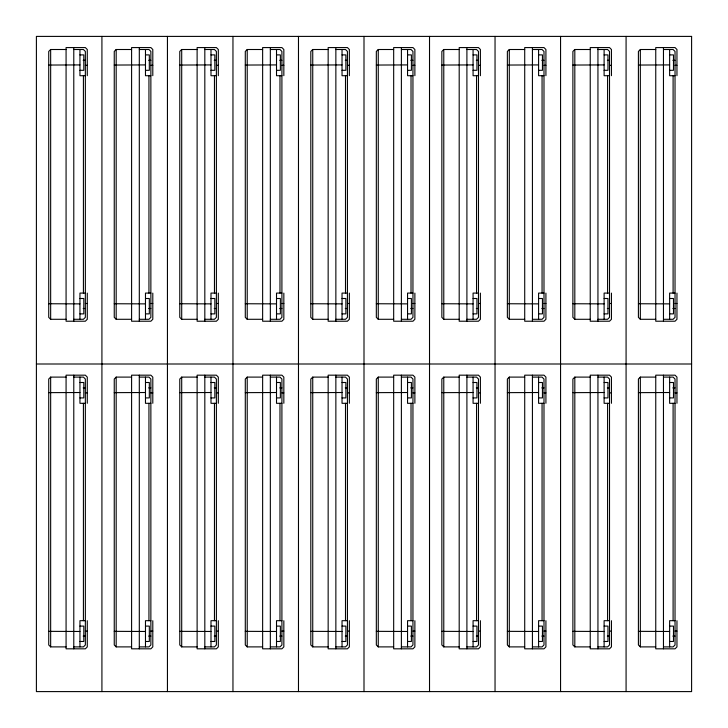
<?xml version="1.0" encoding="UTF-8"?>
<svg xmlns="http://www.w3.org/2000/svg" width="728" height="728" viewBox="0 0 728 728"><rect width="100%" height="100%" fill="white"/><g stroke="black" fill="none" stroke-linecap="round" stroke-linejoin="round"><path stroke-width="1.09" d="M66.075 49.504L50.66 49.504L48.73 51.433L48.73 317.363L50.66 319.292L66.075 319.292M131.595 49.504L116.18 49.504L114.251 51.433L114.251 317.363L116.18 319.292L131.595 319.292M197.115 49.504L181.7 49.504L179.771 51.433L179.771 317.363L181.7 319.292L197.115 319.292M262.635 49.504L247.22 49.504L245.291 51.433L245.291 317.363L247.22 319.292L262.635 319.292M328.155 49.504L312.74 49.504L310.811 51.433L310.811 317.363L312.74 319.292L328.155 319.292M66.075 377.104L50.66 377.104L48.73 379.033L48.73 644.962L50.66 646.892L66.075 646.892M393.675 49.504L378.26 49.504L376.331 51.433L376.331 317.363L378.26 319.292L393.675 319.292M131.595 377.104L116.18 377.104L114.251 379.033L114.251 644.962L116.18 646.892L131.595 646.892M459.195 49.504L443.78 49.504L441.851 51.433L441.851 317.363L443.78 319.292L459.195 319.292M197.115 377.104L181.7 377.104L179.771 379.033L179.771 644.962L181.7 646.892L197.115 646.892M524.715 49.504L509.3 49.504L507.37 51.433L507.37 317.363L509.3 319.292L524.715 319.292M262.635 377.104L247.22 377.104L245.291 379.033L245.291 644.962L247.22 646.892L262.635 646.892M590.235 49.504L574.82 49.504L572.89 51.433L572.89 317.363L574.82 319.292L590.235 319.292M328.155 377.104L312.74 377.104L310.811 379.033L310.811 644.962L312.74 646.892L328.155 646.892M655.755 49.504L640.34 49.504L638.41 51.433L638.41 317.363L640.34 319.292L655.755 319.292M393.675 377.104L378.26 377.104L376.331 379.033L376.331 644.962L378.26 646.892L393.675 646.892M459.195 377.104L443.78 377.104L441.851 379.033L441.851 644.962L443.78 646.892L459.195 646.892M524.715 377.104L509.3 377.104L507.37 379.033L507.37 644.962L509.3 646.892L524.715 646.892M590.235 377.104L574.82 377.104L572.89 379.033L572.89 644.962L574.82 646.892L590.235 646.892M655.755 377.104L640.34 377.104L638.41 379.033L638.41 644.962L640.34 646.892L655.755 646.892M48.73 65.047L79.953 64.919M114.251 65.047L145.473 64.919M179.771 65.047L210.993 64.919M245.291 65.047L276.513 64.919M310.811 65.047L342.033 64.919M376.331 65.047L407.553 64.919M441.851 65.047L473.073 64.919M507.37 65.047L538.593 64.919M572.89 65.047L604.113 64.919M638.41 65.047L669.633 64.919M48.73 392.647L79.953 392.519M114.251 392.647L145.473 392.519M179.771 392.647L210.993 392.519M245.291 392.647L276.513 392.519M310.811 392.647L342.033 392.519M376.331 392.647L407.553 392.519M441.851 392.647L473.073 392.519M507.37 392.647L538.593 392.519M572.89 392.647L604.113 392.519M638.41 392.647L669.633 392.519M73.783 49.504L83.42 49.504L85.349 51.433L85.349 317.363L83.42 319.292L73.783 319.292M139.303 49.504L148.94 49.504L150.869 51.433L150.869 317.363L148.94 319.292L139.303 319.292M204.823 49.504L214.46 49.504L216.389 51.433L216.389 317.363L214.46 319.292L204.823 319.292M270.343 49.504L279.98 49.504L281.909 51.433L281.909 317.363L279.98 319.292L270.343 319.292M335.863 49.504L345.5 49.504L347.429 51.433L347.429 317.363L345.5 319.292L335.863 319.292M401.383 49.504L411.02 49.504L412.949 51.433L412.949 317.363L411.02 319.292L401.383 319.292M466.903 49.504L476.54 49.504L478.469 51.433L478.469 317.363L476.54 319.292L466.903 319.292M532.423 49.504L542.06 49.504L543.989 51.433L543.989 317.363L542.06 319.292L532.423 319.292M597.943 49.504L607.58 49.504L609.509 51.433L609.509 317.363L607.58 319.292L597.943 319.292M663.463 49.504L673.1 49.504L675.029 51.433L675.029 317.363L673.1 319.292L663.463 319.292M79.953 54.9L83.802 54.9L83.802 70.316L79.953 70.316M145.473 54.9L149.322 54.9L149.322 70.316L145.473 70.316M210.993 54.9L214.842 54.9L214.842 70.316L210.993 70.316M276.513 54.9L280.362 54.9L280.362 70.316L276.513 70.316M342.033 54.9L345.882 54.9L345.882 70.316L342.033 70.316M407.553 54.9L411.402 54.9L411.402 70.316L407.553 70.316M473.073 54.9L476.922 54.9L476.922 70.316L473.073 70.316M538.593 54.9L542.442 54.9L542.442 70.316L538.593 70.316M604.113 54.9L607.962 54.9L607.962 70.316L604.113 70.316M669.633 54.9L673.482 54.9L673.482 70.316L669.633 70.316M83.192 60.297L85.349 60.297M148.712 60.297L150.869 60.297M214.232 60.297L216.389 60.297M279.752 60.297L281.909 60.297M345.272 60.297L347.429 60.297M410.792 60.297L412.949 60.297M476.312 60.297L478.469 60.297M541.832 60.297L543.989 60.297M607.352 60.297L609.509 60.297M672.872 60.297L675.029 60.297M85.349 65.302L87.278 65.302M150.869 65.302L152.798 65.302M216.389 65.302L218.318 65.302M281.909 65.302L283.838 65.302M347.429 65.302L349.358 65.302M412.949 65.302L414.878 65.302M478.469 65.302L480.398 65.302M543.989 65.302L545.918 65.302M609.509 65.302L611.438 65.302M675.029 65.302L676.958 65.302M85.349 75.712L79.953 75.712L79.953 49.504M150.869 75.712L145.473 75.712L145.473 49.504M216.389 75.712L210.993 75.712L210.993 49.504M281.909 75.712L276.513 75.712L276.513 49.504M347.429 75.712L342.033 75.712L342.033 49.504M412.949 75.712L407.553 75.712L407.553 49.504M478.469 75.712L473.073 75.712L473.073 49.504M543.989 75.712L538.593 75.712L538.593 49.504M609.509 75.712L604.113 75.712L604.113 49.504M675.029 75.712L669.633 75.712L669.633 49.504M85.349 293.084L79.953 293.084L79.953 319.292M150.869 293.084L145.473 293.084L145.473 319.292M216.389 293.084L210.993 293.084L210.993 319.292M281.909 293.084L276.513 293.084L276.513 319.292M347.429 293.084L342.033 293.084L342.033 319.292M412.949 293.084L407.553 293.084L407.553 319.292M478.469 293.084L473.073 293.084L473.073 319.292M543.989 293.084L538.593 293.084L538.593 319.292M609.509 293.084L604.113 293.084L604.113 319.292M675.029 293.084L669.633 293.084L669.633 319.292M79.953 298.498L83.802 298.498L83.802 313.877L79.953 313.877M145.473 298.498L149.322 298.498L149.322 313.877L145.473 313.877M210.993 298.498L214.842 298.498L214.842 313.877L210.993 313.877M276.513 298.498L280.362 298.498L280.362 313.877L276.513 313.877M342.033 298.498L345.882 298.498L345.882 313.877L342.033 313.877M407.553 298.498L411.402 298.498L411.402 313.877L407.553 313.877M473.073 298.498L476.922 298.498L476.922 313.877L473.073 313.877M538.593 298.498L542.442 298.498L542.442 313.877L538.593 313.877M604.113 298.498L607.962 298.498L607.962 313.877L604.113 313.877M669.633 298.498L673.482 298.498L673.482 313.877L669.633 313.877M85.349 303.494L87.278 303.494M150.869 303.494L152.798 303.494M216.389 303.494L218.318 303.494M281.909 303.494L283.838 303.494M347.429 303.494L349.358 303.494M412.949 303.494L414.878 303.494M478.469 303.494L480.398 303.494M543.989 303.494L545.918 303.494M609.509 303.494L611.438 303.494M675.029 303.494L676.958 303.494M79.953 303.876L48.73 303.749M145.473 303.876L114.251 303.749M210.993 303.876L179.771 303.749M276.513 303.876L245.291 303.749M342.033 303.876L310.811 303.749M407.553 303.876L376.331 303.749M473.073 303.876L441.851 303.749M538.593 303.876L507.37 303.749M604.113 303.876L572.89 303.749M669.633 303.876L638.41 303.749M83.192 308.499L85.349 308.499M148.712 308.499L150.869 308.499M214.232 308.499L216.389 308.499M279.752 308.499L281.909 308.499M345.272 308.499L347.429 308.499M410.792 308.499L412.949 308.499M476.312 308.499L478.469 308.499M541.832 308.499L543.989 308.499M607.352 308.499L609.509 308.499M672.872 308.499L675.029 308.499M36.4 364L691.6 364M73.783 377.104L83.42 377.104L85.349 379.033L85.349 644.962L83.42 646.892L73.783 646.892M139.303 377.104L148.94 377.104L150.869 379.033L150.869 644.962L148.94 646.892L139.303 646.892M204.823 377.104L214.46 377.104L216.389 379.033L216.389 644.962L214.46 646.892L204.823 646.892M270.343 377.104L279.98 377.104L281.909 379.033L281.909 644.962L279.98 646.892L270.343 646.892M335.863 377.104L345.5 377.104L347.429 379.033L347.429 644.962L345.5 646.892L335.863 646.892M401.383 377.104L411.02 377.104L412.949 379.033L412.949 644.962L411.02 646.892L401.383 646.892M466.903 377.104L476.54 377.104L478.469 379.033L478.469 644.962L476.54 646.892L466.903 646.892M532.423 377.104L542.06 377.104L543.989 379.033L543.989 644.962L542.06 646.892L532.423 646.892M597.943 377.104L607.58 377.104L609.509 379.033L609.509 644.962L607.58 646.892L597.943 646.892M663.463 377.104L673.1 377.104L675.029 379.033L675.029 644.962L673.1 646.892L663.463 646.892M79.953 382.5L83.802 382.5L83.802 397.916L79.953 397.916M145.473 382.5L149.322 382.5L149.322 397.916L145.473 397.916M210.993 382.5L214.842 382.5L214.842 397.916L210.993 397.916M276.513 382.5L280.362 382.5L280.362 397.916L276.513 397.916M342.033 382.5L345.882 382.5L345.882 397.916L342.033 397.916M407.553 382.5L411.402 382.5L411.402 397.916L407.553 397.916M473.073 382.5L476.922 382.5L476.922 397.916L473.073 397.916M538.593 382.5L542.442 382.5L542.442 397.916L538.593 397.916M604.113 382.5L607.962 382.5L607.962 397.916L604.113 397.916M669.633 382.5L673.482 382.5L673.482 397.916L669.633 397.916M83.192 387.897L85.349 387.897M148.712 387.897L150.869 387.897M214.232 387.897L216.389 387.897M279.752 387.897L281.909 387.897M345.272 387.897L347.429 387.897M410.792 387.897L412.949 387.897M476.312 387.897L478.469 387.897M541.832 387.897L543.989 387.897M607.352 387.897L609.509 387.897M672.872 387.897L675.029 387.897M85.349 392.902L87.278 392.902M150.869 392.902L152.798 392.902M216.389 392.902L218.318 392.902M281.909 392.902L283.838 392.902M347.429 392.902L349.358 392.902M412.949 392.902L414.878 392.902M478.469 392.902L480.398 392.902M543.989 392.902L545.918 392.902M609.509 392.902L611.438 392.902M675.029 392.902L676.958 392.902M85.349 403.312L79.953 403.312L79.953 377.104M150.869 403.312L145.473 403.312L145.473 377.104M216.389 403.312L210.993 403.312L210.993 377.104M281.909 403.312L276.513 403.312L276.513 377.104M347.429 403.312L342.033 403.312L342.033 377.104M412.949 403.312L407.553 403.312L407.553 377.104M478.469 403.312L473.073 403.312L473.073 377.104M543.989 403.312L538.593 403.312L538.593 377.104M609.509 403.312L604.113 403.312L604.113 377.104M675.029 403.312L669.633 403.312L669.633 377.104M85.349 620.684L79.953 620.684L79.953 646.892M150.869 620.684L145.473 620.684L145.473 646.892M216.389 620.684L210.993 620.684L210.993 646.892M281.909 620.684L276.513 620.684L276.513 646.892M347.429 620.684L342.033 620.684L342.033 646.892M412.949 620.684L407.553 620.684L407.553 646.892M478.469 620.684L473.073 620.684L473.073 646.892M543.989 620.684L538.593 620.684L538.593 646.892M609.509 620.684L604.113 620.684L604.113 646.892M675.029 620.684L669.633 620.684L669.633 646.892M79.953 626.098L83.802 626.098L83.802 641.477L79.953 641.477M145.473 626.098L149.322 626.098L149.322 641.477L145.473 641.477M210.993 626.098L214.842 626.098L214.842 641.477L210.993 641.477M276.513 626.098L280.362 626.098L280.362 641.477L276.513 641.477M342.033 626.098L345.882 626.098L345.882 641.477L342.033 641.477M407.553 626.098L411.402 626.098L411.402 641.477L407.553 641.477M473.073 626.098L476.922 626.098L476.922 641.477L473.073 641.477M538.593 626.098L542.442 626.098L542.442 641.477L538.593 641.477M604.113 626.098L607.962 626.098L607.962 641.477L604.113 641.477M669.633 626.098L673.482 626.098L673.482 641.477L669.633 641.477M85.349 631.094L87.278 631.094M150.869 631.094L152.798 631.094M216.389 631.094L218.318 631.094M281.909 631.094L283.838 631.094M347.429 631.094L349.358 631.094M412.949 631.094L414.878 631.094M478.469 631.094L480.398 631.094M543.989 631.094L545.918 631.094M609.509 631.094L611.438 631.094M675.029 631.094L676.958 631.094M79.953 631.476L48.73 631.349M145.473 631.476L114.251 631.349M210.993 631.476L179.771 631.349M276.513 631.476L245.291 631.349M342.033 631.476L310.811 631.349M407.553 631.476L376.331 631.349M473.073 631.476L441.851 631.349M538.593 631.476L507.37 631.349M604.113 631.476L572.89 631.349M669.633 631.476L638.41 631.349M83.192 636.099L85.349 636.099M148.712 636.099L150.869 636.099M214.232 636.099L216.389 636.099M279.752 636.099L281.909 636.099M345.272 636.099L347.429 636.099M410.792 636.099L412.949 636.099M476.312 636.099L478.469 636.099M541.832 636.099L543.989 636.099M607.352 636.099L609.509 636.099M672.872 636.099L675.029 636.099M676.958 75.694L676.958 49.504L675.029 47.575L655.755 47.575L655.755 321.221L675.029 321.221L676.958 319.292L676.958 293.102M676.958 403.294L676.958 377.104L675.029 375.175L655.755 375.175L655.755 648.821L675.029 648.821L676.958 646.892L676.958 620.702M673.1 75.712L673.1 293.084M673.1 403.312L673.1 620.684M663.463 47.575L663.463 321.221M663.463 375.175L663.463 648.821M640.34 49.504L640.34 319.292M640.34 377.104L640.34 646.892M626.08 36.4L626.08 691.6M611.438 75.694L611.438 49.504L609.509 47.575L590.235 47.575L590.235 321.221L609.509 321.221L611.438 319.292L611.438 293.102M611.438 403.294L611.438 377.104L609.509 375.175L590.235 375.175L590.235 648.821L609.509 648.821L611.438 646.892L611.438 620.702M607.58 75.712L607.58 293.084M607.58 403.312L607.58 620.684M597.943 47.575L597.943 321.221M597.943 375.175L597.943 648.821M574.82 49.504L574.82 319.292M574.82 377.104L574.82 646.892M560.56 36.4L560.56 691.6M545.918 75.694L545.918 49.504L543.989 47.575L524.715 47.575L524.715 321.221L543.989 321.221L545.918 319.292L545.918 293.102M545.918 403.294L545.918 377.104L543.989 375.175L524.715 375.175L524.715 648.821L543.989 648.821L545.918 646.892L545.918 620.702M542.06 75.712L542.06 293.084M542.06 403.312L542.06 620.684M532.423 47.575L532.423 321.221M532.423 375.175L532.423 648.821M509.3 49.504L509.3 319.292M509.3 377.104L509.3 646.892M495.04 36.4L495.04 691.6M480.398 75.694L480.398 49.504L478.469 47.575L459.195 47.575L459.195 321.221L478.469 321.221L480.398 319.292L480.398 293.102M480.398 403.294L480.398 377.104L478.469 375.175L459.195 375.175L459.195 648.821L478.469 648.821L480.398 646.892L480.398 620.702M476.54 75.712L476.54 293.084M476.54 403.312L476.54 620.684M466.903 47.575L466.903 321.221M466.903 375.175L466.903 648.821M443.78 49.504L443.78 319.292M443.78 377.104L443.78 646.892M429.52 36.4L429.52 691.6M414.878 75.694L414.878 49.504L412.949 47.575L393.675 47.575L393.675 321.221L412.949 321.221L414.878 319.292L414.878 293.102M414.878 403.294L414.878 377.104L412.949 375.175L393.675 375.175L393.675 648.821L412.949 648.821L414.878 646.892L414.878 620.702M411.02 75.712L411.02 293.084M411.02 403.312L411.02 620.684M401.383 47.575L401.383 321.221M401.383 375.175L401.383 648.821M378.26 49.504L378.26 319.292M378.26 377.104L378.26 646.892M364 36.4L364 691.6M349.358 75.694L349.358 49.504L347.429 47.575L328.155 47.575L328.155 321.221L347.429 321.221L349.358 319.292L349.358 293.102M349.358 403.294L349.358 377.104L347.429 375.175L328.155 375.175L328.155 648.821L347.429 648.821L349.358 646.892L349.358 620.702M345.5 75.712L345.5 293.084M345.5 403.312L345.5 620.684M335.863 47.575L335.863 321.221M335.863 375.175L335.863 648.821M312.74 49.504L312.74 319.292M312.74 377.104L312.74 646.892M298.48 36.4L298.48 691.6M283.838 75.694L283.838 49.504L281.909 47.575L262.635 47.575L262.635 321.221L281.909 321.221L283.838 319.292L283.838 293.102M283.838 403.294L283.838 377.104L281.909 375.175L262.635 375.175L262.635 648.821L281.909 648.821L283.838 646.892L283.838 620.702M279.98 75.712L279.98 293.084M279.98 403.312L279.98 620.684M270.343 47.575L270.343 321.221M270.343 375.175L270.343 648.821M247.22 49.504L247.22 319.292M247.22 377.104L247.22 646.892M232.96 36.4L232.96 691.6M218.318 75.694L218.318 49.504L216.389 47.575L197.115 47.575L197.115 321.221L216.389 321.221L218.318 319.292L218.318 293.102M218.318 403.294L218.318 377.104L216.389 375.175L197.115 375.175L197.115 648.821L216.389 648.821L218.318 646.892L218.318 620.702M214.46 75.712L214.46 293.084M214.46 403.312L214.46 620.684M204.823 47.575L204.823 321.221M204.823 375.175L204.823 648.821M181.7 49.504L181.7 319.292M181.7 377.104L181.7 646.892M167.44 36.4L167.44 691.6M152.798 75.694L152.798 49.504L150.869 47.575L131.595 47.575L131.595 321.221L150.869 321.221L152.798 319.292L152.798 293.102M152.798 403.294L152.798 377.104L150.869 375.175L131.595 375.175L131.595 648.821L150.869 648.821L152.798 646.892L152.798 620.702M148.94 75.712L148.94 293.084M148.94 403.312L148.94 620.684M139.303 47.575L139.303 321.221M139.303 375.175L139.303 648.821M116.18 49.504L116.18 319.292M116.18 377.104L116.18 646.892M101.92 36.4L101.92 691.6M87.278 75.694L87.278 49.504L85.349 47.575L66.075 47.575L66.075 321.221L85.349 321.221L87.278 319.292L87.278 293.102M87.278 403.294L87.278 377.104L85.349 375.175L66.075 375.175L66.075 648.821L85.349 648.821L87.278 646.892L87.278 620.702M83.42 75.712L83.42 293.084M83.42 403.312L83.42 620.684M73.783 47.575L73.783 321.221M73.783 375.175L73.783 648.821M50.66 49.504L50.66 319.292M50.66 377.104L50.66 646.892M691.6 36.4L36.4 36.4L36.4 691.6L691.6 691.6L691.6 36.4"/></g></svg>
